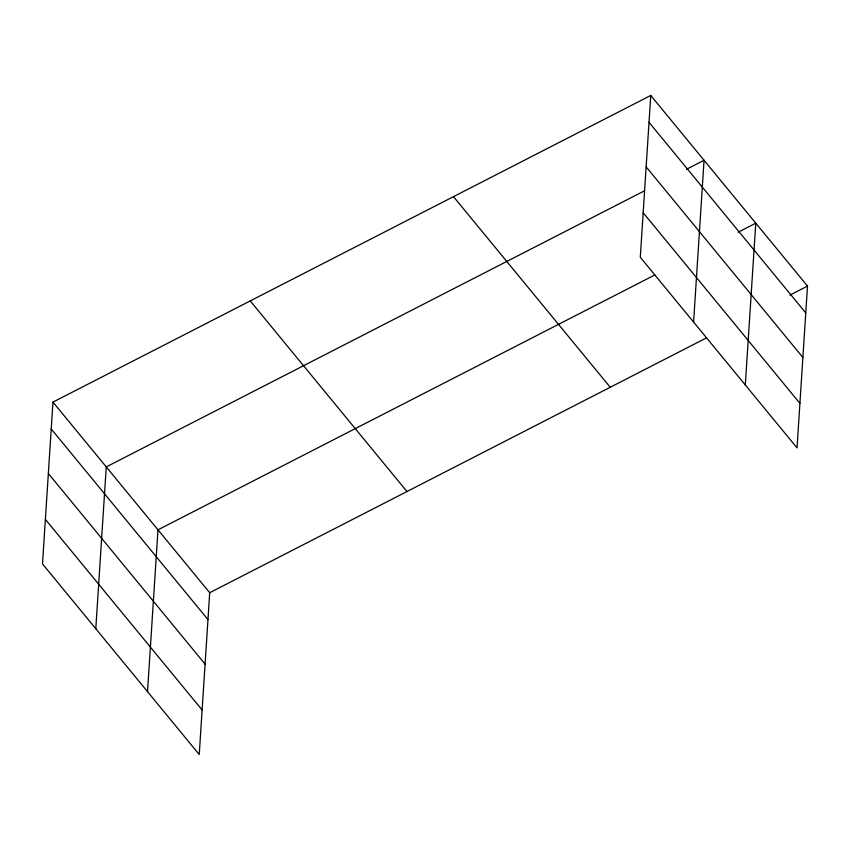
<?xml version="1.0" encoding="UTF-8"?>
<svg xmlns="http://www.w3.org/2000/svg" width="850" height="850" viewBox="0 0 850 850"><rect width="100%" height="100%" fill="white"/><g stroke="black" fill="none" stroke-linecap="round" stroke-linejoin="round"><path stroke-width="1.27" d="M52.966 402.103L42.5 563.922L199.24 754.545L209.706 592.726L52.966 402.103L650.76 95.455L807.5 286.078L797.034 447.897L640.294 257.274L650.76 95.455M95.795 628.734L106.25 466.916L644.162 190.984M147.518 691.645L157.983 529.826L654.787 274.975M693.589 322.086L704.055 160.268L686.439 169.299M745.312 384.986L755.778 223.167L738.161 232.209M209.706 592.726L706.52 337.875M789.884 295.109L807.5 286.078M649.028 122.315L805.768 312.938M646.149 166.844L802.878 357.467M643.174 212.734L799.914 403.357M453.486 196.648L610.226 387.271M250.24 300.911L406.98 491.534M51.223 428.963L207.963 619.586M48.344 473.503L205.084 664.126M45.379 519.392L202.119 710.005"/></g></svg>
